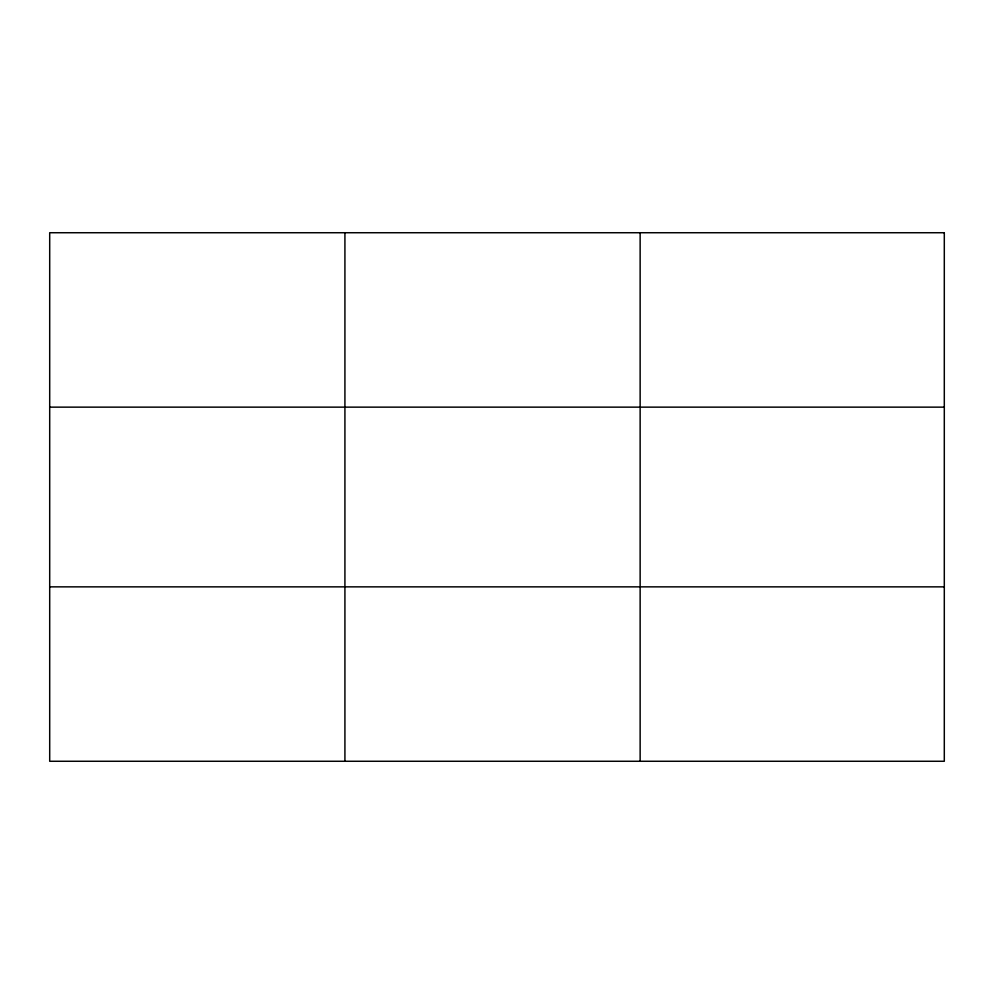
<?xml version="1.0" encoding="UTF-8"?>
<svg xmlns="http://www.w3.org/2000/svg" width="994" height="994" viewBox="0 0 994 994"><rect width="100%" height="100%" fill="white"/><g stroke="black" fill="none" stroke-linecap="round" stroke-linejoin="round"><path stroke-width="1.49" d="M344.918 761.267L344.918 232.733M640.136 761.267L640.136 232.733M49.7 407.142L944.3 407.142M49.7 586.858L944.3 586.858M944.3 232.733L944.3 761.267L49.7 761.267L49.7 232.733L944.3 232.733"/></g></svg>
